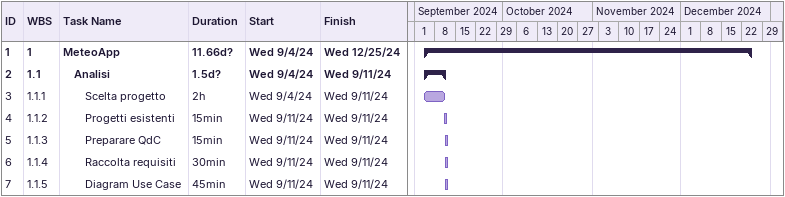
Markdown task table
| ID | WBS | Task | Duration | Start | Finish |
|---|---|---|---|---|---|
| 1 | 1 | **MeteoApp** | 11.66d? | 2024-09-04 | 2024-12-25 |
| 2 | 1.1 | **Analisi** | 1.5d? | 2024-09-04 | 2024-09-11 |
| 3 | 1.1.1 | Scelta progetto | 2h | 2024-09-04 | 2024-09-11 |
| 4 | 1.1.2 | Progetti esistenti | 15min | 2024-09-11 | 2024-09-11 |
| 5 | 1.1.3 | Preparare QdC | 15min | 2024-09-11 | 2024-09-11 |
| 6 | 1.1.4 | Raccolta requisiti | 30min | 2024-09-11 | 2024-09-11 |
| 7 | 1.1.5 | Diagram Use Case | 45min | 2024-09-11 | 2024-09-11 |
